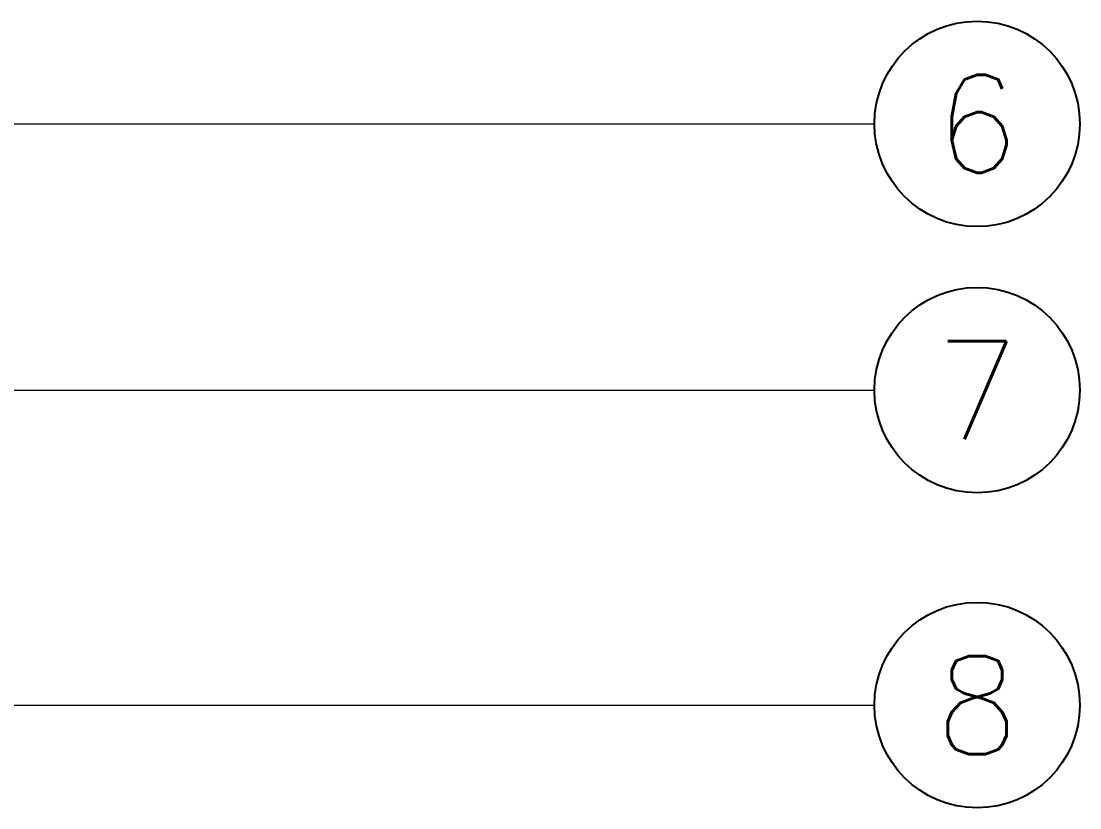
# Model space of a CAD drawing. Header units: millimetres. Extents: x 3559 to 4719, y 1270 to 1649.
# Drawn here: x 4502.55 to 4540.44, y 1273.3 to 1301.45 of the extents above; entities that cross this region are included whole.
import ezdxf
from ezdxf.enums import TextEntityAlignment as Align

# ---------------------------------------------------------------- set-up
doc = ezdxf.new("R2010")
doc.units = ezdxf.units.MM
doc.layers.get('0').update_dxf_attribs({"linetype": 'CONTINUOUS'})
doc.styles.add('longtou', font='romand.shx', dxfattribs={"width": 0.800000011920929, "bigfont": 'fangsong.shx'})
doc.styles.add('TXT', font='txt.shx', dxfattribs={"bigfont": 'gbcbig.shx'})
doc.dimstyles.new('YanXiu', dxfattribs={"dimtxt": 2.5, "dimasz": 2.2, "dimexe": 1, "dimexo": 0, "dimgap": 0.66, "dimtad": 0, "dimzin": 0, "dimdsep": 46, "dimtxsty": 'longtou', "dimblk": 'CLOSEDBLANK', "dimcen": 0, "dimclrd": 3, "dimclre": 3, "dimclrt": 7, "dimadec": 0, "dimazin": 0, "dimtfac": 1, "dimtdec": 4, "dimtofl": 0, "dimtmove": 0, "dimatfit": 3, "dimldrblk": 'CLOSEDBLANK', "dimfxl": 0, "dimtolj": 1, "dimtzin": 0, "dimlwd": 0, "dimlwe": 0, "dimarcsym": 0})

# ---------------------------------------------------------------- blocks, each defined once
blk = doc.blocks.new('_ClosedBlank')
at = {"color": 0, "linetype": 'ByBlock', "lineweight": -2}
for p, q in [((-1, 0.1666666666666667), (0, 0)), ((-1, 0.1666666666666667), (-1, -0.1666666666666667)), ((0, 0), (-1, -0.1666666666666667))]:
    blk.add_line(p, q, dxfattribs=at)

msp = doc.modelspace()

# ---------------------------------------------------------------- linework, layer by layer
at = {"color": 4}
for centre in [(4536.768900112906, 1297.770250046215), (4536.768900112906, 1288.245953382685), (4536.768900112906, 1276.976418285585)]:
    msp.add_circle(centre, 3.675, dxfattribs=at)

# ---------------------------------------------------------------- texts
at = {"color": 6, "style": 'TXT'}
for s, p in [('6', (4536.768900112906, 1297.770250046215)), ('7', (4536.768900112906, 1288.245953382685)), ('8', (4536.768900112906, 1276.976418285585))]:
    msp.add_text(s, height=3.5, dxfattribs=at).set_placement(p, align=Align.MIDDLE)

# ---------------------------------------------------------------- leaders
at = {"color": 4}
for points in [[(4471.055873880727, 1297.770250046215), (4533.093900112905, 1297.770250046215)], [(4473.450557912282, 1288.245953382685), (4533.093900112905, 1288.245953382685)], [(4472.581586662135, 1276.976418285585), (4533.093900112905, 1276.976418285585)]]:
    msp.add_leader(points, dimstyle='YanXiu', override={"dimscale": 1, "dimasz": 2.1, "dimldrblk": 'Small'}, dxfattribs=at)

doc.saveas('drawing.dxf')
